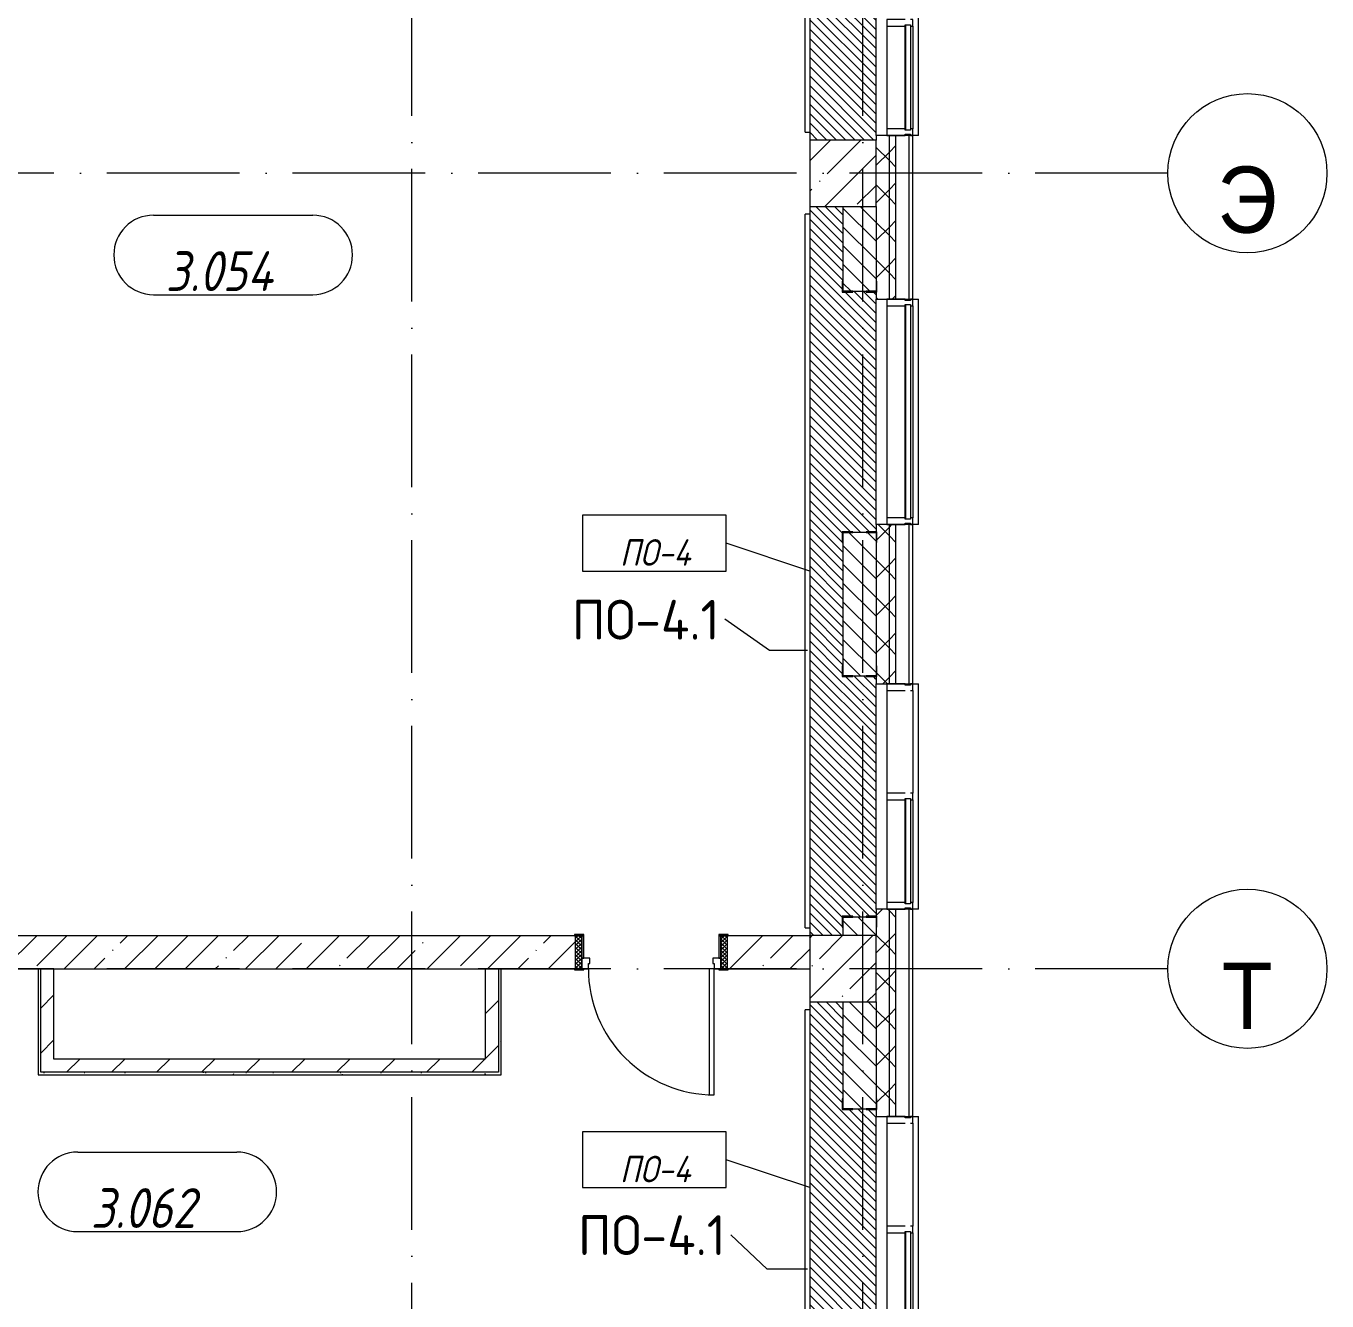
# Model space of a CAD drawing. Header units: millimetres. Extents: x -6467 to 106027, y -7090 to 195095.
# Drawn here: x 17249 to 27059, y 132590 to 142205 of the extents above; entities that cross this region are included whole.
import ezdxf

# ---------------------------------------------------------------- set-up
doc = ezdxf.new("R2010")
doc.units = ezdxf.units.MM
doc.linetypes.add('50_200_ШТРИХ_1Т_ш5_п1_п1_', pattern=[1400, 1000, -200, 0, -200])
for name, color, linetype, lineweight, true_color in [('A-AREA-IDEN-1', 7, 'Continuous', 9, 0xaaaaaa), ('A-FLOR-PATT-1', 7, 'Continuous', 5, 0xd61c12), ('A-GENM-1', 7, 'Continuous', 9, 0xaaaaaa), ('A-GENM-2', 7, 'Continuous', 20, 0xaaaaaa), ('I-WALL-1', 7, 'Continuous', 5, 0x787878), ('Оси-1', 7, 'Continuous', 20, 0xaaaaaa), ('Оси-2', 7, 'Continuous', 9, 0xaaaaaa), ('Оси-3', 7, '50_200_ШТРИХ_1Т_ш5_п1_п1_', 9, 0xaaaaaa)]:
    doc.layers.add(name, color=color, linetype=linetype, lineweight=lineweight, true_color=true_color)
for name, color, linetype, lineweight in [('A-DOOR', 7, 'Continuous', 9), ('A-DOOR-2', 7, 'Continuous', 5), ('A-DOOR-FRAM', 7, 'Continuous', 9), ('A-DOOR-FRAM-2', 7, 'Continuous', 5), ('A-FLOR', 7, 'Continuous', 9), ('A-FLOR-IDEN', 7, 'Continuous', 9), ('A-GLAZ', 7, 'Continuous', 5), ('A-GLAZ-CWMG', 7, 'Continuous', 9), ('A-GLAZ-CWMG-1', 7, 'Continuous', 20), ('A-WALL', 7, 'Continuous', 5), ('A-WALL-FNSH-1', 7, 'Continuous', 5), ('A-WALL-IDEN', 7, 'Continuous', 9), ('I-WALL', 7, 'Continuous', 5), ('S-COLS', 7, 'Continuous', 9), ('S-COLS-1', 7, 'Continuous', 5)]:
    doc.layers.add(name, color=color, linetype=linetype, lineweight=lineweight)
doc.styles.add('Arial', font='arial.ttf', dxfattribs={"width": 0.9, "height": 500})
doc.styles.add('GOST Common', font='', dxfattribs={"height": 300})
doc.styles.add('GOST Common_I', font='', dxfattribs={"width": 0.9, "height": 200})
doc.styles.add('ISOCPEUR_I_1', font='isocpeui.ttf', dxfattribs={"width": 0.85, "height": 2.5})
doc.styles.get('GOST Common').set_extended_font_data('GOST Common')
doc.styles.get('GOST Common_I').set_extended_font_data('GOST Common', italic=True)
pattern_1 = [(45, (109.45, 102614.03), (-141.42136, 141.42136), []), (135, (109.45, 102614.03), (-141.42136, -141.42136), [])]
pattern_2 = [(0, (109.45, 102614.03), (406.4, 101.6), [6.706, -298.094, 6.706, -298.094, -1625.6]), (0, (109.45, 102614.03), (406.4, 101.6), [-609.6, 6.706, -602.894, 6.706, -298.094, -711.2]), (0, (109.45, 102614.03), (406.4, 101.6), [-1524, 6.706, -196.494, 6.706, -501.294]), (120, (261.85, 102664.83), (-291.18818, 301.15272), [6.706, -298.094, 6.706, -298.094, -1625.6]), (120, (261.85, 102664.83), (-291.18818, 301.15272), [-609.6, 6.706, -602.894, 6.706, -298.094, -711.2]), (120, (261.85, 102664.83), (-291.18818, 301.15272), [-1524, 6.706, -196.494, 6.706, -501.294]), (240, (312.65, 102868.03), (-115.21182, -402.75272), [6.706, -298.094, 6.706, -298.094, -1625.6]), (240, (312.65, 102868.03), (-115.21182, -402.75272), [-609.6, 6.706, -602.894, 6.706, -298.094, -711.2]), (240, (312.65, 102868.03), (-115.21182, -402.75272), [-1524, 6.706, -196.494, 6.706, -501.294])]
pattern_3 = [(45, (109.45, 102614.03), (-169.7056, 169.7056), [])]

# ---------------------------------------------------------------- blocks, each defined once
blk = doc.blocks.new('BSC_Колонна _Прямоугольная - 500х500-V3-АИ_План этажа Радиаторы_3')
at = {"layer": 'S-COLS-1'}
h = blk.add_hatch(dxfattribs=at)
h.set_pattern_fill('FP_27', color=256, style=0, pattern_type=2)
h.set_pattern_definition([(45, (-23300, -32481.04), (-228.0985, 228.0985), []), (45, (-23071.9, -32481.04), (-228.0985, 228.0985), [403.225, -80.645, 6.706, -73.939])])
h.paths.add_polyline_path([(-250, -250), (250, -250), (250, 250), (-250, 250)])
for p, q in [((250, 250), (-250, 250)), ((-250, 250), (-250, -250)), ((250, -250), (250, 250)), ((-250, -250), (250, -250))]:
    blk.add_line(p, q, dxfattribs=at)
blk = doc.blocks.new('BSC_Колонна _Прямоугольная - 500х500-V5-АИ_План этажа Радиаторы_3')
at = {"layer": 'S-COLS-1'}
h = blk.add_hatch(dxfattribs=at)
h.set_pattern_fill('FP_29', color=256, style=0, pattern_type=2)
h.set_pattern_definition([(45, (-23300, -38481.04), (-228.0985, 228.0985), []), (45, (-23071.9, -38481.04), (-228.0985, 228.0985), [403.225, -80.645, 6.706, -73.939])])
h.paths.add_polyline_path([(-250, -250), (250, -250), (250, 250), (-250, 250), (-250, -67.5)])
for p, q in [((250, 250), (-250, 250)), ((-250, 250), (-250, -250)), ((250, -250), (250, 250)), ((-250, -250), (250, -250))]:
    blk.add_line(p, q, dxfattribs=at)
blk = doc.blocks.new('Прямоугольный импост - Импост структурный с накладкой - 180мм-22071093-АИ_План этажа Радиаторы_3')
at = {"layer": 'A-GLAZ-CWMG'}
for p, q in [((49825, 55111), (49050, 55111)), ((49825, 54931), (49050, 54931)), ((49825, 54914), (49050, 54914))]:
    blk.add_line(p, q, dxfattribs=at)
blk = doc.blocks.new('Прямоугольный импост - Импост структурный с накладкой - 180мм-22437098-АИ_План этажа Радиаторы_3')
at = {"layer": 'A-GLAZ-CWMG-1'}
for p, q in [((-50, 0), (-50, 17)), ((-50, 17), (0, 17)), ((-40, 0), (-50, 0)), ((-40, -40), (-40, 0)), ((0, 0), (-10, 0)), ((-10, 0), (-10, -40)), ((0, 17), (0, 0)), ((-50, -180), (-50, -40)), ((-50, -40), (-40, -40)), ((-10, -40), (0, -40)), ((0, -40), (0, -180)), ((0, -180), (-50, -180))]:
    blk.add_line(p, q, dxfattribs=at)
blk = doc.blocks.new('Прямоугольный импост - Импост структурный с накладкой - 180мм-22437099-АИ_План этажа Радиаторы_3')
at = {"layer": 'A-GLAZ-CWMG-1'}
for p, q in [((0, 17), (-50, 17)), ((-50, 17), (-50, 0)), ((-50, 0), (-40, 0)), ((-40, 0), (-40, -40)), ((-10, -40), (-10, 0)), ((-10, 0), (0, 0)), ((0, 0), (0, 17)), ((-40, -40), (-50, -40)), ((-50, -40), (-50, -180)), ((0, -40), (-10, -40)), ((0, -180), (0, -40)), ((-50, -180), (0, -180))]:
    blk.add_line(p, q, dxfattribs=at)
blk = doc.blocks.new('Прямоугольный импост - Импост структурный с накладкой - 180мм-22437089-АИ_План этажа Радиаторы_3')
at = {"layer": 'A-GLAZ-CWMG'}
for p, q in [((53650, 55111), (52050, 55111)), ((53650, 54931), (52050, 54931)), ((53650, 54914), (52050, 54914))]:
    blk.add_line(p, q, dxfattribs=at)
blk = doc.blocks.new('Прямоугольный импост - Импост структурный с накладкой - 180мм-22437111-АИ_План этажа Радиаторы_3')
at = {"layer": 'A-GLAZ-CWMG-1'}
for p, q in [((-50, 0), (-50, 17)), ((-50, 17), (0, 17)), ((0, 0), (-10, 0)), ((-10, 0), (-10, -40)), ((0, 17), (0, 0)), ((-50, -180), (-50, -40)), ((-10, -40), (0, -40)), ((0, -40), (0, -180)), ((0, -180), (-50, -180))]:
    blk.add_line(p, q, dxfattribs=at)
blk = doc.blocks.new('Прямоугольный импост - Импост структурный с накладкой - 180мм-V176-АИ_План этажа Радиаторы_3')
at = {"layer": 'A-GLAZ-CWMG'}
for p, q in [((6638, 55111), (5863, 55111)), ((6638, 54914), (5863, 54914))]:
    blk.add_line(p, q, dxfattribs=at)
blk = doc.blocks.new('Прямоугольный импост - Импост структурный с накладкой - 180мм-V179-АИ_План этажа Радиаторы_3')
at = {"layer": 'A-GLAZ-CWMG-1'}
for p, q in [((-25, 0), (-25, 17)), ((-25, 17), (25, 17)), ((-15, 0), (-25, 0)), ((-15, -40), (-15, 0)), ((25, 17), (25, 0)), ((-25, -180), (-25, -40)), ((-25, -40), (-15, -40)), ((25, -40), (25, -180)), ((25, -180), (-25, -180))]:
    blk.add_line(p, q, dxfattribs=at)
blk = doc.blocks.new('Прямоугольный импост - Импост структурный с накладкой - 180мм-22437157-АИ_План этажа Радиаторы_3')
at = {"layer": 'A-GLAZ-CWMG-1'}
for p, q in [((0, 17), (-50, 17)), ((-50, 17), (-50, 0)), ((-50, 0), (-40, 0)), ((-40, 0), (-40, -40)), ((-10, -40), (-10, 0)), ((-10, 0), (0, 0)), ((0, 0), (0, 17)), ((-40, -40), (-50, -40)), ((-50, -40), (-50, -180)), ((0, -40), (-10, -40)), ((0, -180), (0, -40)), ((-50, -180), (0, -180))]:
    blk.add_line(p, q, dxfattribs=at)
blk = doc.blocks.new('110_Дверь_СКБ_1Ст_Внутренняя - СОШ_Д-04_Дв_1150_900_x2100h_туалет для мальчиков_ туалет для девочек_EI30-25558723-АИ_План этажа Радиаторы_3')
at = {"layer": 'A-DOOR-2'}
h = blk.add_hatch(dxfattribs=at)
h.set_pattern_fill('FP_48', color=256, style=0, pattern_type=2)
h.set_pattern_definition([(135, (1751.41, 189.685), (-14.14214, -14.14214), []), (225, (1751.41, 189.685), (14.14214, -14.14214), [])])
h.paths.add_polyline_path([(587.5, 125), (537.5, 125), (537.5, -125), (587.5, -125)])
at = {"layer": 'A-DOOR-FRAM-2'}
h = blk.add_hatch(dxfattribs=at)
h.set_pattern_fill('FP_49', color=256, style=0, pattern_type=2)
h.set_pattern_definition([(45, (-371.384, 189.685), (-14.1421, 14.1421), []), (135, (-371.384, 189.685), (-14.1421, -14.1421), [])])
h.paths.add_polyline_path([(-512.5, 125), (-562.5, 125), (-562.5, -125), (-512.5, -125)])
at = {"layer": 'A-DOOR'}
for p, q in [((-462.5, 1075), (-462.5, 125)), ((-422.5, 1075), (-462.5, 1075)), ((-422.5, 125), (-422.5, 1075)), ((-462.5, 125), (-422.5, 125))]:
    blk.add_line(p, q, dxfattribs=at)
at = {"layer": 'A-DOOR-2'}
blk.add_arc((-462.5, 125), 950, 360, 90, dxfattribs=at)
at = {"layer": 'A-DOOR-FRAM'}
for p, q in [((-497.5, 133), (-567.5, 133)), ((-567.5, 133), (-567.5, 125)), ((-567.5, 125), (-497.5, 125)), ((-512.5, 125), (-562.5, 125)), ((-562.5, 125), (-562.5, -125)), ((-462.5, 125), (-512.5, 125)), ((-512.5, 125), (-512.5, 45)), ((-512.5, -125), (-512.5, 125)), ((-497.5, 125), (-512.5, 125)), ((-512.5, 125), (-512.5, 124)), ((-512.5, 124), (-497.5, 124)), ((-497.5, 125), (-497.5, 133)), ((-497.5, 124), (-497.5, 125)), ((-462.5, 85), (-462.5, 125)), ((487.5, 125), (487.5, 85)), ((537.5, 125), (487.5, 125)), ((592.5, 133), (522.5, 133)), ((522.5, 133), (522.5, 125)), ((537.5, 125), (522.5, 125)), ((522.5, 125), (522.5, 124)), ((522.5, 125), (592.5, 125)), ((522.5, 124), (537.5, 124)), ((537.5, 45), (537.5, 125)), ((587.5, 125), (537.5, 125)), ((537.5, 125), (537.5, -125)), ((537.5, 124), (537.5, 125)), ((587.5, -125), (587.5, 125)), ((592.5, 125), (592.5, 133)), ((-512.5, 45), (-452.5, 45)), ((-497.5, 45), (-512.5, 45)), ((-512.5, 45), (-512.5, -125)), ((-497.5, -125), (-497.5, 45)), ((-452.5, 85), (-462.5, 85)), ((-452.5, 45), (-452.5, 85)), ((487.5, 85), (477.5, 85)), ((477.5, 85), (477.5, 45)), ((477.5, 45), (537.5, 45)), ((537.5, 45), (522.5, 45)), ((522.5, 45), (522.5, -125)), ((537.5, -125), (537.5, 45)), ((-497.5, -125), (-567.5, -125)), ((-567.5, -125), (-567.5, -133)), ((-567.5, -133), (-497.5, -133)), ((-562.5, -125), (-512.5, -125)), ((-512.5, -125), (-497.5, -125)), ((-497.5, -133), (-497.5, -125)), ((522.5, -125), (537.5, -125)), ((592.5, -125), (522.5, -125)), ((522.5, -125), (522.5, -133)), ((522.5, -133), (592.5, -133)), ((537.5, -125), (587.5, -125)), ((592.5, -133), (592.5, -125))]:
    blk.add_line(p, q, dxfattribs=at)
blk = doc.blocks.new('Фахверк _газобетон торцы_676 - Фахверк _газобетон торцы_-25585332-АИ_План этажа Радиаторы_3')
at = {"layer": 'A-GENM-2'}
for p, q in [((89406, 11134.7), (89325, 11134.7)), ((89325, 11134.7), (89325, 11128.7)), ((89325, 11128.7), (89400, 11128.7)), ((89400, 11128.7), (89400, 11053.7)), ((89406, 11053.7), (89406, 11134.7)), ((89400, 11053.7), (89406, 11053.7)), ((89400, 10953.7), (89400, 10878.7)), ((89406, 10953.7), (89400, 10953.7)), ((89406, 10872.7), (89406, 10953.7)), ((89400, 10878.7), (89325, 10878.7)), ((89325, 10878.7), (89325, 10872.7)), ((89325, 10872.7), (89406, 10872.7))]:
    blk.add_line(p, q, dxfattribs=at)
blk = doc.blocks.new('Фахверк _газобетон торцы_677 - Фахверк _газобетон торцы_-25585352-АИ_План этажа Радиаторы_3')
at = {"layer": 'A-GENM-2'}
for p, q in [((89406, 11134.7), (89325, 11134.7)), ((89325, 11134.7), (89325, 11128.7)), ((89325, 11128.7), (89400, 11128.7)), ((89400, 11128.7), (89400, 11053.7)), ((89406, 11053.7), (89406, 11134.7)), ((89400, 11053.7), (89406, 11053.7)), ((89400, 10953.7), (89400, 10878.7)), ((89406, 10953.7), (89400, 10953.7)), ((89406, 10872.7), (89406, 10953.7)), ((89400, 10878.7), (89325, 10878.7)), ((89325, 10878.7), (89325, 10872.7)), ((89325, 10872.7), (89406, 10872.7))]:
    blk.add_line(p, q, dxfattribs=at)
blk = doc.blocks.new('Фахверк _газобетон торцы_678 - Фахверк _газобетон торцы_-25585372-АИ_План этажа Радиаторы_3')
at = {"layer": 'A-GENM-2'}
for p, q in [((89406, 11134.7), (89325, 11134.7)), ((89325, 11134.7), (89325, 11128.7)), ((89325, 11128.7), (89400, 11128.7)), ((89400, 11128.7), (89400, 11053.7)), ((89406, 11053.7), (89406, 11134.7)), ((89400, 11053.7), (89406, 11053.7)), ((89400, 10953.7), (89400, 10878.7)), ((89406, 10953.7), (89400, 10953.7)), ((89406, 10872.7), (89406, 10953.7)), ((89400, 10878.7), (89325, 10878.7)), ((89325, 10878.7), (89325, 10872.7)), ((89325, 10872.7), (89406, 10872.7))]:
    blk.add_line(p, q, dxfattribs=at)
blk = doc.blocks.new('Фахверк _газобетон торцы_679 - Фахверк _газобетон торцы_-25585392-АИ_План этажа Радиаторы_3')
at = {"layer": 'A-GENM-2'}
for p, q in [((89406, 11134.7), (89325, 11134.7)), ((89325, 11134.7), (89325, 11128.7)), ((89325, 11128.7), (89400, 11128.7)), ((89400, 11128.7), (89400, 11053.7)), ((89406, 11053.7), (89406, 11134.7)), ((89400, 11053.7), (89406, 11053.7)), ((89400, 10953.7), (89400, 10878.7)), ((89406, 10953.7), (89400, 10953.7)), ((89406, 10872.7), (89406, 10953.7)), ((89400, 10878.7), (89325, 10878.7)), ((89325, 10878.7), (89325, 10872.7)), ((89325, 10872.7), (89406, 10872.7))]:
    blk.add_line(p, q, dxfattribs=at)
blk = doc.blocks.new('Фахверк _газобетон торцы_695 - Фахверк _газобетон торцы_-25585712-АИ_План этажа Радиаторы_3')
at = {"layer": 'A-GENM-2'}
for p, q in [((89406, 11134.7), (89325, 11134.7)), ((89325, 11134.7), (89325, 11128.7)), ((89325, 11128.7), (89400, 11128.7)), ((89400, 11128.7), (89400, 11053.7)), ((89406, 11053.7), (89406, 11134.7)), ((89400, 11053.7), (89406, 11053.7)), ((89400, 10953.7), (89400, 10878.7)), ((89406, 10953.7), (89400, 10953.7)), ((89406, 10872.7), (89406, 10953.7)), ((89400, 10878.7), (89325, 10878.7)), ((89325, 10878.7), (89325, 10872.7)), ((89325, 10872.7), (89406, 10872.7))]:
    blk.add_line(p, q, dxfattribs=at)
blk = doc.blocks.new('Отлив_СКБ - Отлив витража-V317-АИ_План этажа Радиаторы_3')
at = {"layer": 'A-GLAZ'}
for p, q in [((0, 57), (0, 100)), ((1700, 100), (0, 100)), ((1700, 100), (1700, 57)), ((0, 2), (10, 2)), ((865, 2), (1660, 2)), ((1690, 2), (1700, 2)), ((1650, 0), (875, 0))]:
    blk.add_line(p, q, dxfattribs=at)
blk = doc.blocks.new('Отлив_СКБ - Отлив витража-V318-АИ_План этажа Радиаторы_3')
at = {"layer": 'A-GLAZ'}
for p, q in [((0, 57), (0, 100)), ((1700, 100), (0, 100)), ((1700, 100), (1700, 57)), ((0, 2), (10, 2)), ((40, 2), (1660, 2)), ((1690, 2), (1700, 2)), ((1650, 0), (50, 0))]:
    blk.add_line(p, q, dxfattribs=at)
blk = doc.blocks.new('Ось сетки - Круг_Ø6_00__ISO-2_5_0_9K_-17386508-АИ_План этажа Радиаторы_3')
at = {"layer": 'Оси-1'}
blk.add_circle((0, 0), 3, dxfattribs=at)
blk = doc.blocks.new('AAR_СКБ_Марка_помещения_1_5 ммп - Номер-27962133-АИ_План этажа Радиаторы_3')
at = {"layer": 'A-AREA-IDEN-1'}
for p, q in [((-2.987, 3), (3.013, 3)), ((-2.987, 0), (3.013, 0))]:
    blk.add_line(p, q, dxfattribs=at)
for centre, start, end in [((-2.987, 1.5), 90, 270), ((3.013, 1.5), 270, 90)]:
    blk.add_arc(centre, 1.5, start, end, dxfattribs=at)
blk = doc.blocks.new('AAR_СКБ_Марка_Перекрытия_1 мм - Марка пола-27961726-АИ_План этажа Радиаторы_3')
at = {"layer": 'A-FLOR-IDEN'}
for p, q in [((2.723, 2.101), (-2.69, 2.101)), ((-2.69, 2.101), (-2.69, 0)), ((2.723, 0), (2.723, 2.101)), ((-2.69, 0), (2.723, 0))]:
    blk.add_line(p, q, dxfattribs=at)

msp = doc.modelspace()

# ---------------------------------------------------------------- hatches: boundary and pattern name
at = {"layer": 'A-FLOR-PATT-1'}
h = msp.add_hatch(dxfattribs=at)
h.set_pattern_fill('FP_263', color=256, style=0, pattern_type=2)
h.set_pattern_definition([(315, (23409.45, 143770.076), (35.3553, 35.3553), [])])
h.paths.add_polyline_path([(23552.9, 141345.1), (23659.4, 141345.1), (23659, 143134.1), (23584.4, 143134.1), (23584.4, 143140.1), (23484.4, 143140.1), (23484.4, 143134.1), (23403.4, 143134.1), (23403.4, 143215.1), (23409.4, 143215.1), (23409.4, 144130.1), (23403.4, 144130.1), (23403.4, 144211.1), (23484.4, 144211.1), (23484.4, 144205.1), (23409.4, 144205.1), (23409.4, 144185.1), (23659.4, 144185.1), (23659.4, 144205.1), (23584.4, 144205.1), (23584.4, 144211.1), (23659.4, 144211.1), (23659.4, 146005.1), (23409.4, 146005.1), (23409.4, 146019.1), (23403.4, 146019.1), (23403.4, 146100.1), (23409.4, 146100.1), (23409.4, 146195.1), (23159.4, 146195.1), (23159.4, 141345.1)])
h = msp.add_hatch(dxfattribs=at)
h.set_pattern_fill('FP_264', color=256, style=0, pattern_type=2)
h.set_pattern_definition([(315, (23409.45, 138095.076), (35.3553, 35.3553), [])])
h.paths.add_polyline_path([(23409.4, 135345.1), (23409.4, 135410.1), (23403.4, 135410.1), (23403.4, 135491.1), (23484.4, 135491.1), (23484.4, 135485.1), (23584.4, 135485.1), (23584.4, 135491.1), (23659.4, 135491.1), (23658.6, 137299.1), (23584.4, 137299.1), (23584.4, 137305.1), (23484.4, 137305.1), (23484.4, 137299.1), (23403.4, 137299.1), (23403.4, 137380.1), (23409.4, 137380.1), (23409.4, 138310.1), (23403.4, 138312.1), (23403.4, 138391.1), (23484.4, 138391.1), (23484.4, 138385.1), (23584.4, 138385.1), (23584.4, 138391.1), (23659.4, 138391.1), (23659.4, 140199.1), (23584.4, 140199.1), (23584.4, 140205.1), (23484.4, 140205.1), (23484.4, 140199.1), (23403.4, 140199.1), (23403.4, 140280.1), (23409.4, 140280.1), (23409.4, 140845.1), (23159.4, 140845.1), (23159.4, 135345.1)])
h = msp.add_hatch(dxfattribs=at)
h.set_pattern_fill('FP_265', color=256, style=0, pattern_type=2)
h.set_pattern_definition([(315, (23409.45, 133445.076), (35.3553, 35.3553), [])])
h.paths.add_polyline_path([(23409.4, 132045.1), (23409.4, 132145.1), (23403.4, 132145.1), (23403.4, 132226.1), (23484.4, 132226.1), (23484.4, 132220.1), (23584.4, 132220.1), (23584.4, 132226.1), (23659.4, 132226.1), (23659, 134034.1), (23584.4, 134034.1), (23584.4, 134040.1), (23484.4, 134040.1), (23484.4, 134034.1), (23403.4, 134034.1), (23403.4, 134115.1), (23409.4, 134115.1), (23409.4, 134845.1), (23159.4, 134845.1), (23159.4, 132045.1), (23403.4, 132045.1)])
at = {"layer": 'A-WALL'}
h = msp.add_hatch(dxfattribs=at)
h.set_pattern_fill('FP_122', color=256, style=0, pattern_type=2)
h.set_pattern_definition(pattern_1)
h.paths.add_polyline_path([(23759.4, 112195.1), (23809.4, 112195.1), (23809.4, 114645.1), (23759.4, 114645.1), (23759.4, 112902.4)])
h.paths.add_polyline_path([(23809.4, 116345.1), (23809.4, 117620.1), (23759.4, 117620.1), (23759.4, 116345.1)])
h.paths.add_polyline_path([(23809.4, 119320.1), (23809.4, 120520.1), (23759.4, 120520.1), (23759.4, 119320.1)])
h.paths.add_polyline_path([(23809.4, 122220.1), (23809.4, 123380.1), (23759.4, 123380.1), (23759.4, 122220.1)])
h.paths.add_polyline_path([(23809.4, 125080.1), (23809.4, 126280.1), (23759.4, 126280.1), (23759.4, 125080.1)])
h.paths.add_polyline_path([(23809.4, 127980.1), (23809.4, 129380.1), (23759.4, 129380.1), (23759.4, 127980.1)])
h.paths.add_polyline_path([(23809.4, 131080.1), (23809.4, 132280.1), (23759.4, 132280.1), (23759.4, 131080.1)])
h.paths.add_polyline_path([(23759.4, 133980.1), (23809.4, 133980.1), (23809.4, 135545.1), (23759.4, 135545.1), (23759.4, 133996.3)])
h.paths.add_polyline_path([(23759.4, 137245.1), (23809.4, 137245.1), (23809.4, 138445.1), (23759.4, 138445.1), (23759.4, 138215.1)])
h.paths.add_polyline_path([(23809.4, 140145.1), (23809.4, 141380.1), (23759.4, 141380.1), (23759.4, 140145.1)])
h.paths.add_polyline_path([(23759.4, 143080.1), (23809.4, 143080.1), (23809.4, 144245.1), (23759.4, 144245.1), (23759.4, 143840.1)])
h.paths.add_polyline_path([(23759.4, 145945.1), (23809.4, 145945.1), (23809.4, 150495.1), (23759.4, 150495.1), (23759.4, 146652.6)])
h = msp.add_hatch(dxfattribs=at)
h.set_pattern_fill('FP_122', color=256, style=0, pattern_type=2)
h.set_pattern_definition(pattern_1)
h.paths.add_polyline_path([(23659.4, 112095.1), (23759.4, 112095.1), (23759.4, 114645.1), (23659.4, 114645.1), (23659.4, 112145.1)])
h.paths.add_polyline_path([(23759.4, 116345.1), (23759.4, 117620.1), (23659.4, 117620.1), (23659.4, 116345.1)])
h.paths.add_polyline_path([(23759.4, 119320.1), (23759.4, 120520.1), (23659.4, 120520.1), (23659.4, 119320.1)])
h.paths.add_polyline_path([(23759.4, 122220.1), (23759.4, 123380.1), (23659.4, 123380.1), (23659.4, 122220.1)])
h.paths.add_polyline_path([(23759.4, 125080.1), (23759.4, 126280.1), (23659.4, 126280.1), (23659.4, 125080.1)])
h.paths.add_polyline_path([(23659.4, 127980.1), (23759.4, 127980.1), (23759.4, 129380.1), (23659.4, 129380.1), (23659.4, 128371.2)])
h.paths.add_polyline_path([(23759.4, 131080.1), (23759.4, 132280.1), (23659.4, 132280.1), (23659.4, 131080.1)])
h.paths.add_polyline_path([(23759.4, 133980.1), (23759.4, 135545.1), (23659.4, 135545.1), (23659.4, 133980.1)])
h.paths.add_polyline_path([(23759.4, 137245.1), (23759.4, 138445.1), (23659.4, 138445.1), (23659.4, 137245.1)])
h.paths.add_polyline_path([(23659.4, 140145.1), (23759.4, 140145.1), (23759.4, 141380.1), (23659.4, 141380.1), (23659.4, 140845.1)])
h.paths.add_polyline_path([(23759.4, 143080.1), (23759.4, 144245.1), (23659.4, 144245.1), (23659.4, 143080.1)])
h.paths.add_polyline_path([(23759.4, 145945.1), (23759.4, 150445.1), (23659.4, 150445.1), (23659.4, 145945.1)])
h = msp.add_hatch(dxfattribs=at)
h.set_pattern_fill('FP_1', color=256, style=0, pattern_type=2)
h.set_pattern_definition([(45, (109.45, 102614.03), (-228.0985, 228.0985), []), (45, (337.55, 102614.03), (-228.0985, 228.0985), [403.225, -80.645, 6.706, -73.939])])
h.paths.add_polyline_path([(22725.8, 135094.7), (23159.4, 135094.7), (23159.4, 135344.7), (22539.4, 135344.7), (22539.4, 135094.7), (22544.4, 135094.7)])
h.paths.add_polyline_path([(19417.5, 135094.7), (21389.4, 135094.7), (21389.4, 135344.7), (14709.4, 135344.7), (14709.4, 135094.7), (16249.4, 135094.7)])
at = {"layer": 'I-WALL'}
h = msp.add_hatch(dxfattribs=at)
h.set_pattern_fill('FP_2', color=256, style=0, pattern_type=2)
h.set_pattern_definition([(135, (109.45, 102614.03), (-70.71068, -70.71068), [])])
h.paths.add_polyline_path([(23552.9, 112645.1), (23659.4, 112645.1), (23659.4, 114585.1), (23409.4, 114585.1), (23409.4, 112645.1)])
h.paths.add_polyline_path([(23659.4, 116405.1), (23659.4, 116545.1), (23409.4, 116545.1), (23409.4, 116405.1), (23552.9, 116405.1)])
h.paths.add_polyline_path([(23409.4, 117045.1), (23659.4, 117045.1), (23659.4, 117560.1), (23409.4, 117560.1), (23409.4, 117121.2)])
h.paths.add_polyline_path([(23659.4, 119380.1), (23659.4, 119845.1), (23409.4, 119845.1), (23409.4, 119380.1), (23552.9, 119380.1)])
h.paths.add_polyline_path([(23552.9, 120345.1), (23659.4, 120345.1), (23659.4, 120460.1), (23409.4, 120460.1), (23409.4, 120345.1), (23436.1, 120345.1)])
h.paths.add_polyline_path([(23659.4, 122280.1), (23659.4, 123320.1), (23409.4, 123320.1), (23409.4, 122280.1), (23552.9, 122280.1)])
h.paths.add_polyline_path([(23659.4, 125140.1), (23659.4, 125145.1), (23409.4, 125145.1), (23409.4, 125140.1), (23552.9, 125140.1)])
h.paths.add_polyline_path([(23409.4, 125645.1), (23659.4, 125645.1), (23659.4, 126220.1), (23409.4, 126220.1)])
h.paths.add_polyline_path([(23659.4, 128040.1), (23659.4, 128845.1), (23409.4, 128845.1), (23409.4, 128040.1), (23552.9, 128040.1)])
h.paths.add_polyline_path([(23659.4, 131140.1), (23659.4, 132220.1), (23409.4, 132220.1), (23409.4, 131140.1), (23552.9, 131140.1)])
h.paths.add_polyline_path([(23409.4, 134040.1), (23659.4, 134040.1), (23659.4, 134845.1), (23409.4, 134845.1)])
h.paths.add_polyline_path([(23635.2, 135345.1), (23659.4, 135345.1), (23659.4, 135485.1), (23409.4, 135485.1), (23409.4, 135345.1)])
h.paths.add_polyline_path([(23552.9, 137305.1), (23659.4, 137305.1), (23659.4, 138385.1), (23409.4, 138385.1), (23409.4, 137305.1)])
h.paths.add_polyline_path([(23659.4, 140205.1), (23659.4, 140845.1), (23409.4, 140845.1), (23409.4, 140205.1), (23552.9, 140205.1)])
h.paths.add_polyline_path([(23409.4, 143140.1), (23659.4, 143140.1), (23659.4, 144185.1), (23409.4, 144185.1), (23409.4, 143840.1)])
h.paths.add_polyline_path([(23659.4, 146005.1), (23659.4, 146195.1), (23409.4, 146195.1), (23409.4, 146005.1), (23552.9, 146005.1)])
h = msp.add_hatch(dxfattribs=at)
h.set_pattern_fill('FP_4', color=256, style=0, pattern_type=2)
h.set_pattern_definition(pattern_3)
h.paths.add_polyline_path([(17459.4, 134414.7), (17459.4, 135095.1), (17359.4, 135095.1), (17359.4, 134414.7)])
h = msp.add_hatch(dxfattribs=at)
h.set_pattern_fill('FP_4', color=256, style=0, pattern_type=2)
h.set_pattern_definition(pattern_3)
h.paths.add_polyline_path([(20811.6, 134314.7), (20811.6, 135094.7), (20711.6, 135094.7), (20711.6, 134314.7)])
h = msp.add_hatch(dxfattribs=at)
h.set_pattern_fill('FP_4', color=256, style=0, pattern_type=2)
h.set_pattern_definition(pattern_3)
h.paths.add_polyline_path([(20711.6, 134314.7), (20711.6, 134414.7), (17359.4, 134414.7), (17359.4, 134314.7), (19417.5, 134314.7)])
at = {"layer": 'I-WALL-1'}
h = msp.add_hatch(dxfattribs=at)
h.set_pattern_fill('FP_3', color=256, style=0, pattern_type=2)
h.set_pattern_definition(pattern_2)
h.paths.add_polyline_path([(17359.4, 134314.7), (17359.4, 135095.1), (17339.4, 135095.1), (17339.4, 134314.7)])
h = msp.add_hatch(dxfattribs=at)
h.set_pattern_fill('FP_3', color=256, style=0, pattern_type=2)
h.set_pattern_definition(pattern_2)
h.paths.add_polyline_path([(20831.6, 134294.7), (20831.6, 135094.7), (20811.6, 135094.7), (20811.6, 134294.7)])
h = msp.add_hatch(dxfattribs=at)
h.set_pattern_fill('FP_3', color=256, style=0, pattern_type=2)
h.set_pattern_definition(pattern_2)
h.paths.add_polyline_path([(20711.6, 134294.7), (20811.6, 134294.7), (20811.6, 134314.7), (17339.4, 134314.7), (17339.4, 134294.7), (19417.5, 134294.7)])

# ---------------------------------------------------------------- linework, layer by layer
at = {"layer": 'A-FLOR'}
for p, q in [((23159.4, 146195.1), (23159.4, 141345.1)), ((23659.4, 141380.1), (23659.4, 143080.1)), ((23159.4, 140845.1), (23159.4, 135345.1)), ((23659.4, 138445.1), (23659.4, 140145.1)), ((23659.4, 135545.1), (23659.4, 137245.1)), ((23159.4, 134845.1), (23159.4, 132045.1)), ((23659.4, 132280.1), (23659.4, 133980.1))]:
    msp.add_line(p, q, dxfattribs=at)
at = {"layer": 'A-FLOR-IDEN'}
for p, q in [((23159.4, 138095.1), (22528.4, 138305.2)), ((23159.4, 133445.1), (22528.4, 133655.2))]:
    msp.add_line(p, q, dxfattribs=at)
at = {"layer": 'A-WALL'}
for p, q in [((23124.4, 141405.1), (23124.4, 146135.1)), ((23124.4, 141405.1), (23159.4, 141405.1)), ((23759.4, 140145.1), (23759.4, 141380.1)), ((23809.4, 140145.1), (23809.4, 141380.1)), ((23909.4, 140145.1), (23909.4, 141380.1)), ((23124.4, 135405.1), (23124.4, 140785.1)), ((23159.4, 140785.1), (23124.4, 140785.1)), ((23409.4, 140845.1), (23409.4, 140205.1)), ((23409.4, 140205.1), (23659.4, 140205.1)), ((23759.4, 137245.1), (23759.4, 138445.1)), ((23809.4, 137245.1), (23809.4, 138445.1)), ((23909.4, 137245.1), (23909.4, 138445.1)), ((23409.4, 138385.1), (23409.4, 137305.1)), ((23659.4, 138385.1), (23409.4, 138385.1)), ((23409.4, 137305.1), (23659.4, 137305.1)), ((23409.4, 135485.1), (23409.4, 135345.1)), ((23659.4, 135485.1), (23409.4, 135485.1)), ((23759.4, 133980.1), (23759.4, 135545.1)), ((23809.4, 133980.1), (23809.4, 135545.1)), ((23909.4, 133980.1), (23909.4, 135545.1)), ((23124.4, 135405.1), (23159.4, 135405.1)), ((21384.4, 135344.7), (14709.4, 135344.7)), ((23159.4, 135344.7), (22544.4, 135344.7)), ((14709.4, 135094.7), (21384.4, 135094.7)), ((17359.4, 134314.7), (17359.4, 135095.1)), ((20811.6, 135094.7), (20811.6, 134314.7)), ((22544.4, 135094.7), (23159.4, 135094.7)), ((23409.4, 134845.1), (23409.4, 134040.1)), ((23124.4, 132045.1), (23124.4, 134785.1)), ((23159.4, 134785.1), (23124.4, 134785.1)), ((20811.6, 134314.7), (17359.4, 134314.7)), ((23409.4, 134040.1), (23659.4, 134040.1))]:
    msp.add_line(p, q, dxfattribs=at)
at = {"layer": 'A-WALL-FNSH-1'}
for p, q in [((23659.4, 141380.1), (23659.4, 141345.1)), ((23936.4, 141380.1), (23659.4, 141380.1)), ((23936.4, 140145.1), (23936.4, 141380.1)), ((23659.4, 140845.1), (23659.4, 140145.1)), ((23659.4, 140145.1), (23936.4, 140145.1)), ((23659.4, 138445.1), (23659.4, 137245.1)), ((23936.4, 138445.1), (23659.4, 138445.1)), ((23936.4, 137245.1), (23936.4, 138445.1)), ((23659.4, 137245.1), (23936.4, 137245.1)), ((23659.4, 135545.1), (23659.4, 135345.1)), ((23936.4, 135545.1), (23659.4, 135545.1)), ((23936.4, 133980.1), (23936.4, 135545.1)), ((17339.4, 135095.1), (17339.4, 134294.7)), ((17459.4, 135095.1), (17339.4, 135095.1)), ((17459.4, 134414.7), (17459.4, 135095.1)), ((20711.6, 135094.7), (20711.6, 134414.7)), ((20831.6, 134294.7), (20831.6, 135094.7)), ((23659.4, 134845.1), (23659.4, 133980.1)), ((20711.6, 134414.7), (17459.4, 134414.7)), ((17339.4, 134294.7), (20831.6, 134294.7)), ((23659.4, 133980.1), (23936.4, 133980.1))]:
    msp.add_line(p, q, dxfattribs=at)
at = {"layer": 'A-WALL-IDEN'}
for p, q in [((22854.3, 137494.6), (22518.4, 137731.1)), ((23141.9, 137494.6), (22854.3, 137494.6)), ((22838.3, 132830.9), (22564.7, 133090.1)), ((23141.9, 132830.9), (22838.3, 132830.9))]:
    msp.add_line(p, q, dxfattribs=at)
at = {"layer": 'Оси-3'}
for p, q in [((20159.4, 96724.3), (20159.4, 152250.1)), ((23559.4, 96724.3), (23559.4, 152250.1)), ((25859.4, 141095.1), (-5157.9, 141095.1)), ((25859.4, 135095.1), (-5157.9, 135095.1))]:
    msp.add_line(p, q, dxfattribs=at)

# ---------------------------------------------------------------- block references
at = {"layer": 'A-AREA-IDEN-1', "xscale": 199.9999999999999, "yscale": 199.9999999999999, "zscale": 199.9999999999999}
for p in [(18808.6, 140178.4), (18235.8, 133112.9)]:
    msp.add_blockref('AAR_СКБ_Марка_помещения_1_5 ммп - Номер-27962133-АИ_План этажа Радиаторы_3', p, dxfattribs=at)
at = {"layer": 'A-DOOR-2', "rotation": 180}
msp.add_blockref('110_Дверь_СКБ_1Ст_Внутренняя - СОШ_Д-04_Дв_1150_900_x2100h_туалет для мальчиков_ туалет для девочек_EI30-25558723-АИ_План этажа Радиаторы_3', (21976.9, 135219.7), dxfattribs=at)
at = {"layer": 'A-FLOR-IDEN', "xscale": 199.9999999999999, "yscale": 199.9999999999999, "zscale": 199.9999999999999}
for p in [(21983.7, 138095.1), (21983.7, 133445.1)]:
    msp.add_blockref('AAR_СКБ_Марка_Перекрытия_1 мм - Марка пола-27961726-АИ_План этажа Радиаторы_3', p, dxfattribs=at)
at = {"layer": 'A-GENM-1'}
for name, p, rotation in [('Фахверк _газобетон торцы_677 - Фахверк _газобетон торцы_-25585352-АИ_План этажа Радиаторы_3', (12530.7, 229605.1), 270.0000000000001), ('Фахверк _газобетон торцы_676 - Фахверк _газобетон торцы_-25585332-АИ_План этажа Радиаторы_3', (34538.2, 48985.1), 89.99999999999974), ('Фахверк _газобетон торцы_679 - Фахверк _газобетон торцы_-25585392-АИ_План этажа Радиаторы_3', (12530.7, 226705.1), 270.0000000000001), ('Фахверк _газобетон торцы_678 - Фахверк _газобетон торцы_-25585372-АИ_План этажа Радиаторы_3', (34538.2, 46085.1), 89.99999999999974), ('Фахверк _газобетон торцы_695 - Фахверк _газобетон торцы_-25585712-АИ_План этажа Радиаторы_3', (12530.7, 223440.1), 270.0000000000001)]:
    msp.add_blockref(name, p, dxfattribs=dict(at, rotation=rotation))
at = {"layer": 'A-GLAZ', "rotation": 270.0000000000003}
for name, p in [('Отлив_СКБ - Отлив витража-V317-АИ_План этажа Радиаторы_3', (23879.4, 143080.1)), ('Отлив_СКБ - Отлив витража-V318-АИ_План этажа Радиаторы_3', (23879.4, 140145.1)), ('Отлив_СКБ - Отлив витража-V317-АИ_План этажа Радиаторы_3', (23879.4, 137245.1)), ('Отлив_СКБ - Отлив витража-V317-АИ_План этажа Радиаторы_3', (23879.4, 133980.1))]:
    msp.add_blockref(name, p, dxfattribs=at)
at = {"layer": 'A-GLAZ-CWMG', "extrusion": (0, 0, -1), "rotation": 90.00000000000281}
for name, p in [('Прямоугольный импост - Импост структурный с накладкой - 180мм-V179-АИ_План этажа Радиаторы_3', (-23919.4, 142230.1)), ('Прямоугольный импост - Импост структурный с накладкой - 180мм-22437098-АИ_План этажа Радиаторы_3', (-23919.4, 140145.1)), ('Прямоугольный импост - Импост структурный с накладкой - 180мм-22437111-АИ_План этажа Радиаторы_3', (-23919.4, 137245.1)), ('Прямоугольный импост - Импост структурный с накладкой - 180мм-V179-АИ_План этажа Радиаторы_3', (-23919.4, 136395.1)), ('Прямоугольный импост - Импост структурный с накладкой - 180мм-22437111-АИ_План этажа Радиаторы_3', (-23919.4, 133980.1)), ('Прямоугольный импост - Импост структурный с накладкой - 180мм-V179-АИ_План этажа Радиаторы_3', (-23919.4, 133130.1))]:
    msp.add_blockref(name, p, dxfattribs=at)
at = {"layer": 'A-GLAZ-CWMG'}
for name, p, rotation in [('Прямоугольный импост - Импост структурный с накладкой - 180мм-22071093-АИ_План этажа Радиаторы_3', (78850.5, 92380.1), 89.99999999999882), ('Прямоугольный импост - Импост структурный с накладкой - 180мм-22437157-АИ_План этажа Радиаторы_3', (23919.4, 141380.1), 269.9999999999972), ('Прямоугольный импост - Импост структурный с накладкой - 180мм-22437089-АИ_План этажа Радиаторы_3', (78850.5, 86445.1), 89.99999999999899), ('Прямоугольный импост - Импост структурный с накладкой - 180мм-22437099-АИ_План этажа Радиаторы_3', (23919.4, 138445.1), 269.9999999999972), ('Прямоугольный импост - Импост структурный с накладкой - 180мм-V176-АИ_План этажа Радиаторы_3', (78850.5, 130557.1), 89.99999999999912), ('Прямоугольный импост - Импост структурный с накладкой - 180мм-22071093-АИ_План этажа Радиаторы_3', (78850.5, 86545.1), 89.99999999999882), ('Прямоугольный импост - Импост структурный с накладкой - 180мм-22437157-АИ_План этажа Радиаторы_3', (23919.4, 135545.1), 269.9999999999972), ('Прямоугольный импост - Импост структурный с накладкой - 180мм-V176-АИ_План этажа Радиаторы_3', (78850.5, 127292.1), 89.99999999999912), ('Прямоугольный импост - Импост структурный с накладкой - 180мм-22071093-АИ_План этажа Радиаторы_3', (78850.5, 83280.1), 89.99999999999882)]:
    msp.add_blockref(name, p, dxfattribs=dict(at, rotation=rotation))
at = {"layer": 'S-COLS'}
for name, p in [('BSC_Колонна _Прямоугольная - 500х500-V5-АИ_План этажа Радиаторы_3', (23409.4, 141095.1)), ('BSC_Колонна _Прямоугольная - 500х500-V3-АИ_План этажа Радиаторы_3', (23409.4, 135095.1))]:
    msp.add_blockref(name, p, dxfattribs=at)
at = {"layer": 'Оси-1', "xscale": 199.9999999999999, "yscale": 199.9999999999999, "zscale": 199.9999999999999}
for p, rotation in [((26459.4, 141095.1), 89.99999999999982), ((26459.4, 135095.1), 89.9999999999998)]:
    msp.add_blockref('Ось сетки - Круг_Ø6_00__ISO-2_5_0_9K_-17386508-АИ_План этажа Радиаторы_3', p, dxfattribs=dict(at, rotation=rotation))

# ---------------------------------------------------------------- texts
at = {"layer": 'A-AREA-IDEN-1', "char_height": 300, "attachment_point": 8, "line_spacing_factor": 1.139951, "style": 'ISOCPEUR_I_1'}
for s, insert, width in [('\\pxqc,t8.46667,16.93333,25.4,33.86667,42.33333,50.8,59.26667,67.73333,76.2,84.66667,93.13333,101.6,110.06667,118.53333,127,135.46667,143.93333,152.4,160.86667,169.33333,177.8,186.26667,194.73333,203.2,211.66667,220.13333,228.6,237.06667,245.53333,254,262.46667,270.93333;{3.054}', (18705.3, 140206.6), 992), ('\\pxqc,t8.46667,16.93333,25.4,33.86667,42.33333,50.8,59.26667,67.73333,76.2,84.66667,93.13333,101.6,110.06667,118.53333,127,135.46667,143.93333,152.4,160.86667,169.33333,177.8,186.26667,194.73333,203.2,211.66667,220.13333,228.6,237.06667,245.53333,254,262.46667,270.93333;{3.062}', (18132.6, 133141.1), 952)]:
    msp.add_mtext(s, dxfattribs=dict(at, insert=insert, width=width))
at = {"layer": 'A-FLOR-IDEN', "char_height": 200, "width": 572.4, "attachment_point": 5, "line_spacing_factor": 1.022766, "style": 'GOST Common_I'}
for insert in [(21993.9, 138234.9), (21993.9, 133584.9)]:
    msp.add_mtext('\\pxqc,t0.9,1.8,2.7,3.6,4.5,5.4,6.3,7.2,8.1,9,9.9,10.8,11.7,12.6,13.5,14.4,15.3,16.2,17.1,18,18.9,19.8,20.7,21.6,22.5,23.4,24.3,25.2,26.1,27,27.9,28.8;{ПО-4}', dxfattribs=dict(at, insert=insert))
at = {"layer": 'A-WALL-IDEN', "char_height": 300, "width": 1178, "attachment_point": 2, "line_spacing_factor": 1.022766, "style": 'GOST Common'}
for insert in [(21922.4, 137877.6), (21968.7, 133236.5)]:
    msp.add_mtext('\\pxqc,t0.26667,0.53333,0.8,1.06667,1.33333,1.6,1.86667,2.13333,2.4,2.66667,2.93333,3.2,3.46667,3.73333,4,4.26667,4.53333,4.8,5.06667,5.33333,5.6,5.86667,6.13333,6.4,6.66667,6.93333,7.2,7.46667,7.73333,8,8.26667,8.53333;{ПО-4.1}', dxfattribs=dict(at, insert=insert))
at = {"layer": 'Оси-2', "char_height": 500, "attachment_point": 5, "line_spacing_factor": 0.936439, "style": 'Arial'}
for s, insert, width in [('\\pxqc,t4.572,9.144,13.716,18.288,22.86,27.432,32.004,36.576,41.148,45.72,50.292,54.864,59.436,64.008,68.58,73.152,77.724,82.296,86.868,91.44,96.012,100.584,105.156,109.728,114.3,118.872,123.444,128.016,132.588,137.16,141.732,146.304;{Э}', (26458.3, 140892.2), 464.4), ('\\pxqc,t4.572,9.144,13.716,18.288,22.86,27.432,32.004,36.576,41.148,45.72,50.292,54.864,59.436,64.008,68.58,73.152,77.724,82.296,86.868,91.44,96.012,100.584,105.156,109.728,114.3,118.872,123.444,128.016,132.588,137.16,141.732,146.304;{Т}', (26458.3, 134892.2), 405)]:
    msp.add_mtext(s, dxfattribs=dict(at, insert=insert, width=width))

doc.saveas('drawing.dxf')
